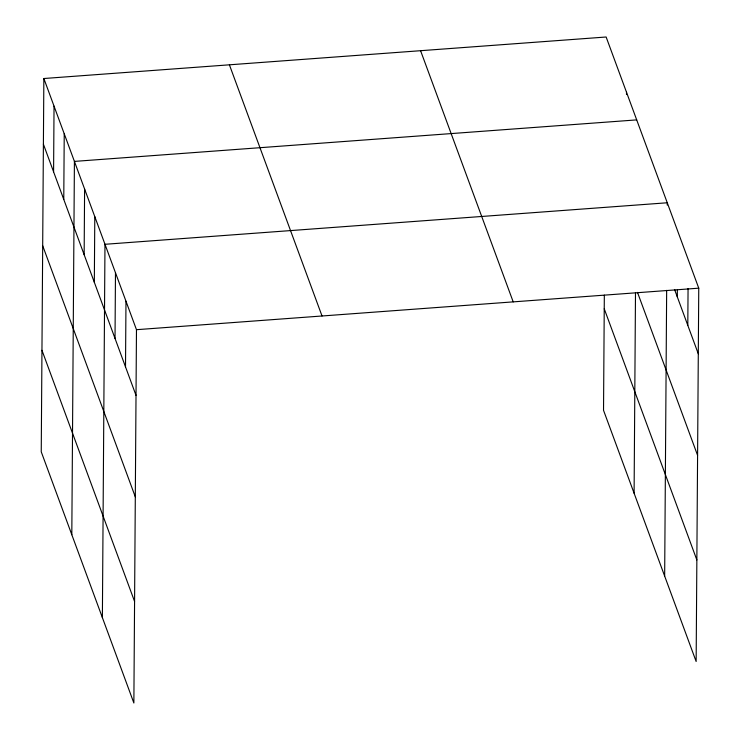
<?xml version="1.0" encoding="UTF-8"?>
<svg xmlns="http://www.w3.org/2000/svg" width="740" height="740" viewBox="0 0 740 740"><rect width="100%" height="100%" fill="white"/><g stroke="black" fill="none" stroke-linecap="round" stroke-linejoin="round"><path stroke-width="1.11" d="M43.854 78.514L41.246 451.825L133.866 703L136.475 329.689L43.854 78.514L606.134 37L698.754 288.175L696.146 661.486L603.526 410.312L604.33 295.14M53.585 171.8L54.039 106.144M63.77 199.43L64.232 133.774M71.808 534.715L74.416 161.403L636.696 119.889M84.147 254.689L84.6 189.033M94.332 282.319L94.794 216.663M102.379 617.604L104.978 244.293L667.267 202.769L667.249 205.072M115.024 338.411L115.477 272.755M125.513 366.874L125.976 301.217M626.493 94.563L626.512 92.26M634.097 493.201L635.494 292.753M664.659 576.09L666.657 290.348M677.304 296.897L677.35 289.978M687.802 325.36L688.061 288.498M136.475 329.689L698.754 288.175M674.584 289.516L698.301 353.822M637.491 292.383L697.589 455.35M604.238 308.784L696.858 559.958M420.579 50.699L513.199 301.874M229.4 64.815L322.029 315.989M43.392 144.171L136.012 395.345M42.68 245.699L135.309 496.873M41.958 350.298L134.578 601.472"/></g></svg>
